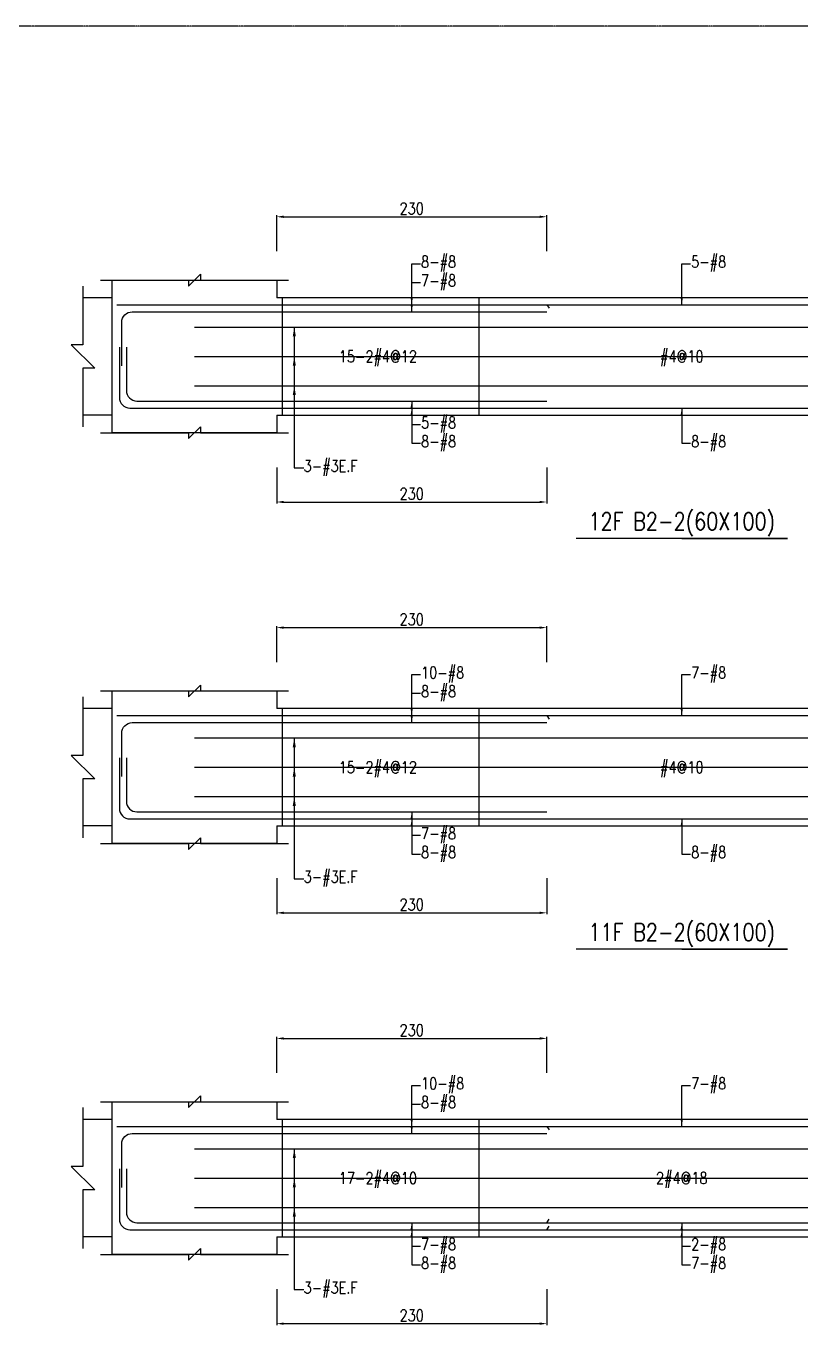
# Model space of a CAD drawing. Header units: millimetres. Extents: x 0 to 84580, y -12276 to 4373.
# Drawn here: x 42328 to 42988, y 960 to 2069 of the extents above; entities that cross this region are included whole.
import ezdxf
from ezdxf.enums import TextEntityAlignment as Align

# ---------------------------------------------------------------- set-up
doc = ezdxf.new("R2010")
doc.units = ezdxf.units.MM
doc.header["$MEASUREMENT"] = 0
doc.linetypes.add('CENTER', pattern=[2, 1.25, -0.25, 0.25, -0.25])
for name, color, linetype in [('S-DIM', 2, 'Continuous'), ('S-GRID', 1, 'CENTER'), ('S-LEADER', 2, 'Continuous'), ('S-RC', 130, 'Continuous'), ('S-REINF', 6, 'Continuous'), ('S-TEXT', 2, 'Continuous')]:
    doc.layers.add(name, color=color, linetype=linetype)
doc.styles.add('CS4', font='romans.shx', dxfattribs={"width": 0.8, "bigfont": 'lsp.shx'})
doc.styles.get("Standard").update_dxf_attribs({"font": 'arial.ttf'})
doc.dimstyles.new('ISO-25', dxfattribs={"dimtxt": 2.5, "dimasz": 2.5, "dimexe": 1.25, "dimexo": 0.625, "dimtad": 1, "dimtxsty": 'Standard', "dimcen": 2.5, "dimadec": 0, "dimazin": 0, "dimtfac": 1, "dimtmove": 0, "dimatfit": 3, "dimfxl": 0, "dimarcsym": 0})

# ---------------------------------------------------------------- blocks, each defined once
blk = doc.blocks.new('*D499')
at = {"layer": 'DEFPOINTS', "color": 0, "transparency": 16777216}
for p in [(42771.9, 1206.5), (42541.9, 1176.5), (42771.9, 1176.5)]:
    blk.add_point(p, dxfattribs=at)
at = {"layer": 'S-DIM', "color": 0, "lineweight": -2, "transparency": 16777216}
for p, q in [((42541.9, 1177.1), (42541.9, 1207.8)), ((42547.9, 1206.5), (42765.9, 1206.5)), ((42771.9, 1177.1), (42771.9, 1207.8))]:
    blk.add_line(p, q, dxfattribs=at)
at = {"layer": 'S-DIM', "color": 0, "transparency": 16777216}
for points in [[(42547.9, 1207.5), (42547.9, 1205.5), (42541.9, 1206.5)], [(42765.9, 1207.5), (42765.9, 1205.5), (42771.9, 1206.5)]]:
    blk.add_solid(points, dxfattribs=at)
at = {"layer": 'S-DIM', "color": 0, "transparency": 16777216, "insert": (42656.9, 1213.5), "char_height": 10, "attachment_point": 5, "style": 'CS4'}
blk.add_mtext('230', dxfattribs=at)
blk = doc.blocks.new('*D501')
at = {"layer": 'DEFPOINTS', "color": 0, "transparency": 16777216}
for p in [(42541.9, 993.5), (42771.9, 993.5), (42771.9, 963.5)]:
    blk.add_point(p, dxfattribs=at)
at = {"layer": 'S-DIM', "color": 0, "lineweight": -2, "transparency": 16777216}
for p, q in [((42541.9, 992.9), (42541.9, 962.3)), ((42771.9, 992.9), (42771.9, 962.3)), ((42547.9, 963.5), (42765.9, 963.5))]:
    blk.add_line(p, q, dxfattribs=at)
at = {"layer": 'S-DIM', "color": 0, "transparency": 16777216}
for points in [[(42547.9, 964.5), (42547.9, 962.5), (42541.9, 963.5)], [(42765.9, 964.5), (42765.9, 962.5), (42771.9, 963.5)]]:
    blk.add_solid(points, dxfattribs=at)
at = {"layer": 'S-DIM', "color": 0, "transparency": 16777216, "insert": (42656.9, 970.5), "char_height": 10, "attachment_point": 5, "style": 'CS4'}
blk.add_mtext('230', dxfattribs=at)
blk = doc.blocks.new('*D503')
at = {"layer": 'DEFPOINTS', "color": 0, "transparency": 16777216}
for p in [(42771.9, 1556.5), (42541.9, 1526.5), (42771.9, 1526.5)]:
    blk.add_point(p, dxfattribs=at)
at = {"layer": 'S-DIM', "color": 0, "lineweight": -2, "transparency": 16777216}
for p, q in [((42541.9, 1527.1), (42541.9, 1557.8)), ((42547.9, 1556.5), (42765.9, 1556.5)), ((42771.9, 1527.1), (42771.9, 1557.8))]:
    blk.add_line(p, q, dxfattribs=at)
at = {"layer": 'S-DIM', "color": 0, "transparency": 16777216}
for points in [[(42547.9, 1557.5), (42547.9, 1555.5), (42541.9, 1556.5)], [(42765.9, 1557.5), (42765.9, 1555.5), (42771.9, 1556.5)]]:
    blk.add_solid(points, dxfattribs=at)
at = {"layer": 'S-DIM', "color": 0, "transparency": 16777216, "insert": (42656.9, 1563.5), "char_height": 10, "attachment_point": 5, "style": 'CS4'}
blk.add_mtext('230', dxfattribs=at)
blk = doc.blocks.new('*D505')
at = {"layer": 'DEFPOINTS', "color": 0, "transparency": 16777216}
for p in [(42541.9, 1343.5), (42771.9, 1343.5), (42771.9, 1313.5)]:
    blk.add_point(p, dxfattribs=at)
at = {"layer": 'S-DIM', "color": 0, "lineweight": -2, "transparency": 16777216}
for p, q in [((42541.9, 1342.9), (42541.9, 1312.3)), ((42771.9, 1342.9), (42771.9, 1312.3)), ((42547.9, 1313.5), (42765.9, 1313.5))]:
    blk.add_line(p, q, dxfattribs=at)
at = {"layer": 'S-DIM', "color": 0, "transparency": 16777216}
for points in [[(42547.9, 1314.5), (42547.9, 1312.5), (42541.9, 1313.5)], [(42765.9, 1314.5), (42765.9, 1312.5), (42771.9, 1313.5)]]:
    blk.add_solid(points, dxfattribs=at)
at = {"layer": 'S-DIM', "color": 0, "transparency": 16777216, "insert": (42656.9, 1320.5), "char_height": 10, "attachment_point": 5, "style": 'CS4'}
blk.add_mtext('230', dxfattribs=at)
blk = doc.blocks.new('*D507')
at = {"layer": 'DEFPOINTS', "color": 0, "transparency": 16777216}
for p in [(42771.9, 1906.5), (42541.9, 1876.5), (42771.9, 1876.5)]:
    blk.add_point(p, dxfattribs=at)
at = {"layer": 'S-DIM', "color": 0, "lineweight": -2, "transparency": 16777216}
for p, q in [((42541.9, 1877.1), (42541.9, 1907.8)), ((42547.9, 1906.5), (42765.9, 1906.5)), ((42771.9, 1877.1), (42771.9, 1907.8))]:
    blk.add_line(p, q, dxfattribs=at)
at = {"layer": 'S-DIM', "color": 0, "transparency": 16777216}
for points in [[(42547.9, 1907.5), (42547.9, 1905.5), (42541.9, 1906.5)], [(42765.9, 1907.5), (42765.9, 1905.5), (42771.9, 1906.5)]]:
    blk.add_solid(points, dxfattribs=at)
at = {"layer": 'S-DIM', "color": 0, "transparency": 16777216, "insert": (42656.9, 1913.5), "char_height": 10, "attachment_point": 5, "style": 'CS4'}
blk.add_mtext('230', dxfattribs=at)
blk = doc.blocks.new('*D509')
at = {"layer": 'DEFPOINTS', "color": 0, "transparency": 16777216}
for p in [(42541.9, 1693.5), (42771.9, 1693.5), (42771.9, 1663.5)]:
    blk.add_point(p, dxfattribs=at)
at = {"layer": 'S-DIM', "color": 0, "lineweight": -2, "transparency": 16777216}
for p, q in [((42541.9, 1692.9), (42541.9, 1662.3)), ((42771.9, 1692.9), (42771.9, 1662.3)), ((42547.9, 1663.5), (42765.9, 1663.5))]:
    blk.add_line(p, q, dxfattribs=at)
at = {"layer": 'S-DIM', "color": 0, "transparency": 16777216}
for points in [[(42547.9, 1664.5), (42547.9, 1662.5), (42541.9, 1663.5)], [(42765.9, 1664.5), (42765.9, 1662.5), (42771.9, 1663.5)]]:
    blk.add_solid(points, dxfattribs=at)
at = {"layer": 'S-DIM', "color": 0, "transparency": 16777216, "insert": (42656.9, 1670.5), "char_height": 10, "attachment_point": 5, "style": 'CS4'}
blk.add_mtext('230', dxfattribs=at)

msp = doc.modelspace()

# ---------------------------------------------------------------- linework, layer by layer
for p, q in [((42401.908, 1837.522), (42376.908, 1837.522)), ((42401.908, 1737.522), (42376.908, 1737.522)), ((42401.908, 1487.522), (42376.908, 1487.522)), ((42401.908, 1387.522), (42376.908, 1387.522)), ((42401.908, 1137.522), (42376.908, 1137.522)), ((42401.908, 1037.522), (42376.908, 1037.522))]:
    msp.add_line(p, q)
at = {"layer": 'S-GRID'}
msp.add_lwpolyline([(42290, 0), (45519, 0), (45519, 2069), (42290, 2069), (42290, 0)], dxfattribs=at)
at = {"layer": 'S-RC'}
for points in [[(42391.908, 1852.522), (42466.908, 1852.508), (42466.907, 1847.508), (42476.909, 1857.506), (42476.908, 1852.506), (42551.908, 1852.491)], [(42541.908, 1737.522), (42541.908, 1722.522), (42401.908, 1722.522), (42401.908, 1852.522), (42541.908, 1852.522), (42541.908, 1837.522)], [(42376.908, 1847.522), (42376.908, 1797.522), (42366.908, 1797.522), (42386.908, 1777.522), (42376.908, 1777.522), (42376.908, 1727.522)], [(43231.908, 1837.522), (42541.908, 1837.522)], [(42541.908, 1737.522), (43231.908, 1737.522)], [(42391.908, 1722.522), (42466.908, 1722.508), (42466.907, 1717.508), (42476.909, 1727.506), (42476.908, 1722.506), (42551.908, 1722.491)], [(42886.908, 1632.522), (42976.908, 1632.522), (42796.908, 1632.522)], [(42376.908, 1497.522), (42376.908, 1447.522), (42366.908, 1447.522), (42386.908, 1427.522), (42376.908, 1427.522), (42376.908, 1377.522)], [(42391.908, 1502.522), (42466.908, 1502.508), (42466.907, 1497.508), (42476.909, 1507.506), (42476.908, 1502.506), (42551.908, 1502.491)], [(42541.908, 1387.522), (42541.908, 1372.522), (42401.908, 1372.522), (42401.908, 1502.522), (42541.908, 1502.522), (42541.908, 1487.522)], [(43231.908, 1487.522), (42541.908, 1487.522)], [(42541.908, 1387.522), (43231.908, 1387.522)], [(42391.908, 1372.522), (42466.908, 1372.508), (42466.907, 1367.508), (42476.909, 1377.506), (42476.908, 1372.506), (42551.908, 1372.491)], [(42886.908, 1282.522), (42976.908, 1282.522), (42796.908, 1282.522)], [(42391.908, 1152.522), (42466.908, 1152.508), (42466.907, 1147.508), (42476.909, 1157.506), (42476.908, 1152.506), (42551.908, 1152.491)], [(42376.908, 1147.522), (42376.908, 1097.522), (42366.908, 1097.522), (42386.908, 1077.522), (42376.908, 1077.522), (42376.908, 1027.522)], [(42541.908, 1037.522), (42541.908, 1022.522), (42401.908, 1022.522), (42401.908, 1152.522), (42541.908, 1152.522), (42541.908, 1137.522)], [(43231.908, 1137.522), (42541.908, 1137.522)], [(42541.908, 1037.522), (43231.908, 1037.522)], [(42391.908, 1022.522), (42466.908, 1022.508), (42466.907, 1017.508), (42476.909, 1027.506), (42476.908, 1022.506), (42551.908, 1022.491)]]:
    msp.add_lwpolyline(points, dxfattribs=at)
at = {"layer": 'S-REINF'}
for points in [[(42405.908, 1831.522), (42541.908, 1831.522)], [(42541.908, 1831.522), (42771.908, 1831.522)], [(42771.908, 1831.522), (42773.908, 1828.522)], [(42771.908, 1831.522), (43001.908, 1831.522)], [(42541.908, 1825.522), (42771.908, 1825.522)], [(42541.908, 1749.522), (42771.908, 1749.522)], [(42541.908, 1743.522), (42771.908, 1743.522)], [(42771.908, 1743.522), (43001.908, 1743.522)], [(42405.908, 1481.522), (42541.908, 1481.522)], [(42541.908, 1481.522), (42771.908, 1481.522)], [(42541.908, 1475.522), (42771.908, 1475.522)], [(42771.908, 1481.522), (42773.908, 1478.522)], [(42771.908, 1481.522), (43001.908, 1481.522)], [(42541.908, 1399.522), (42771.908, 1399.522)], [(42541.908, 1393.522), (42771.908, 1393.522)], [(42771.908, 1393.522), (43001.908, 1393.522)], [(42405.908, 1131.522), (42541.908, 1131.522)], [(42541.908, 1131.522), (42771.908, 1131.522)], [(42771.908, 1131.522), (42773.908, 1128.522)], [(42771.908, 1131.522), (43001.908, 1131.522)], [(42541.908, 1125.522), (42771.908, 1125.522)], [(42541.908, 1049.522), (42771.908, 1049.522)], [(42541.908, 1043.522), (42771.908, 1043.522)], [(42771.908, 1049.522), (42773.908, 1052.522)], [(42771.908, 1049.522), (43001.908, 1049.522)], [(42771.908, 1043.522), (42773.908, 1046.522)], [(42771.908, 1043.522), (43001.908, 1043.522)]]:
    msp.add_lwpolyline(points, dxfattribs=at)
at = {"layer": 'S-REINF', "color": 1}
for points in [[(42546.908, 1737.522), (42546.908, 1837.522)], [(42714.408, 1737.522), (42714.408, 1837.522)], [(42471.908, 1812.522), (43301.908, 1812.522)], [(42471.908, 1787.522), (43301.908, 1787.522)], [(42471.908, 1762.522), (43301.908, 1762.522)], [(42546.908, 1387.522), (42546.908, 1487.522)], [(42714.408, 1387.522), (42714.408, 1487.522)], [(42471.908, 1462.522), (43301.908, 1462.522)], [(42471.908, 1437.522), (43301.908, 1437.522)], [(42471.908, 1412.522), (43301.908, 1412.522)], [(42546.908, 1037.522), (42546.908, 1137.522)], [(42714.408, 1037.522), (42714.408, 1137.522)], [(42471.908, 1112.522), (43301.908, 1112.522)], [(42471.908, 1087.522), (43301.908, 1087.522)], [(42471.908, 1062.522), (43301.908, 1062.522)]]:
    msp.add_lwpolyline(points, dxfattribs=at)
at = {"layer": 'S-REINF'}
for points in [[(42409.908, 1779.522), (42409.908, 1816.522, -0.41421356), (42418.908, 1825.522), (42541.908, 1825.522)], [(42407.908, 1795.522), (42407.908, 1752.522, 0.41421356), (42416.908, 1743.522), (42541.908, 1743.522)], [(42413.908, 1795.522), (42413.908, 1758.522, 0.41421356), (42422.908, 1749.522), (42541.908, 1749.522)], [(42409.908, 1429.522), (42409.908, 1466.522, -0.41421356), (42418.908, 1475.522), (42541.908, 1475.522)], [(42407.908, 1445.522), (42407.908, 1402.522, 0.41421356), (42416.908, 1393.522), (42541.908, 1393.522)], [(42413.908, 1445.522), (42413.908, 1408.522, 0.41421356), (42422.908, 1399.522), (42541.908, 1399.522)], [(42409.908, 1079.522), (42409.908, 1116.522, -0.41421356), (42418.908, 1125.522), (42541.908, 1125.522)], [(42407.908, 1095.522), (42407.908, 1052.522, 0.41421356), (42416.908, 1043.522), (42541.908, 1043.522)], [(42413.908, 1095.522), (42413.908, 1058.522, 0.41421356), (42422.908, 1049.522), (42541.908, 1049.522)]]:
    msp.add_lwpolyline(points, format="xyb", dxfattribs=at)

# ---------------------------------------------------------------- texts
at = {"layer": 'S-LEADER', "char_height": 10, "attachment_point": 4, "style": 'CS4'}
for s, insert in [('8-#8', (42664.908, 1866.522)), ('5-#8', (42894.908, 1866.522)), ('7-#8', (42664.908, 1850.522)), ('5-#8', (42664.908, 1729.522)), ('8-#8', (42664.908, 1713.522)), ('8-#8', (42894.908, 1713.522)), ('10-#8', (42664.908, 1516.522)), ('7-#8', (42894.908, 1516.522)), ('8-#8', (42664.908, 1500.522)), ('7-#8', (42664.908, 1379.522)), ('8-#8', (42664.908, 1363.522)), ('8-#8', (42894.908, 1363.522)), ('10-#8', (42664.908, 1166.522)), ('7-#8', (42894.908, 1166.522)), ('8-#8', (42664.908, 1150.522)), ('7-#8', (42664.908, 1029.522)), ('2-#8', (42894.908, 1029.522)), ('8-#8', (42664.908, 1013.522)), ('7-#8', (42894.908, 1013.522))]:
    msp.add_mtext(s, dxfattribs=dict(at, insert=insert))
at = {"layer": 'S-LEADER', "color": 3, "char_height": 10, "attachment_point": 4, "style": 'CS4'}
for insert in [(42564.908, 1692.522), (42564.908, 1342.522), (42564.908, 992.522)]:
    msp.add_mtext('3-#3E.F', dxfattribs=dict(at, insert=insert))
at = {"layer": 'S-RC', "style": 'CS4', "width": 0.8}
for s, p in [('12F B2-2(60X100)', (42886.908, 1639.522)), ('11F B2-2(60X100)', (42886.908, 1289.522))]:
    msp.add_text(s, height=15, dxfattribs=at).set_placement(p, align=Align.CENTER)
at = {"layer": 'S-TEXT', "color": 1, "style": 'CS4', "width": 0.8}
for s, p in [('15-2#4@12', (42628.158, 1782.522)), ('#4@10', (42886.908, 1782.522)), ('15-2#4@12', (42628.158, 1432.522)), ('#4@10', (42886.908, 1432.522)), ('17-2#4@10', (42628.158, 1082.522)), ('2#4@18', (42886.908, 1082.522))]:
    msp.add_text(s, height=10, dxfattribs=at).set_placement(p, align=Align.CENTER)

# ---------------------------------------------------------------- dimensions: what is measured, and where the dimension line sits
at = {"layer": 'S-DIM'}
for p1, p2, distance, picture, middle in [((42541.908, 1876.522), (42771.908, 1876.522), 30, '*D507', (42656.908, 1913.522)), ((42541.908, 1693.522), (42771.908, 1693.522), -30, '*D509', (42656.908, 1670.522)), ((42541.908, 1526.522), (42771.908, 1526.522), 30, '*D503', (42656.908, 1563.522)), ((42541.908, 1343.522), (42771.908, 1343.522), -30, '*D505', (42656.908, 1320.522)), ((42541.908, 1176.522), (42771.908, 1176.522), 30, '*D499', (42656.908, 1213.522)), ((42541.908, 993.522), (42771.908, 993.522), -30, '*D501', (42656.908, 970.522))]:
    dim = msp.add_aligned_dim(p1=p1, p2=p2, distance=distance, dimstyle='ISO-25', override={"dimtxt": 10, "dimasz": 6, "dimgap": 2, "dimtxsty": 'CS4'}, dxfattribs=at)
    dim.commit()
    dim.dimension.update_dxf_attribs({"geometry": picture, "text_midpoint": middle})

# ---------------------------------------------------------------- leaders
at = {"layer": 'S-LEADER', "annotation_type": 0, "has_hookline": 1, "hookline_direction": 0}
for points, override, text_width in [([(42656.908, 1831.522), (42656.908, 1866.522), (42664.283, 1866.522)], {"dimasz": 6, "dimtad": 0}, 30.857), ([(42886.908, 1831.522), (42886.908, 1866.522), (42894.283, 1866.522)], {"dimasz": 6, "dimtad": 0}, 30.857), ([(42656.908, 1825.522), (42656.908, 1850.522), (42664.283, 1850.522)], {"dimasz": 6, "dimtad": 0}, 30.857), ([(42556.908, 1762.522), (42556.908, 1692.522), (42564.283, 1692.522)], {"dimasz": 8, "dimtad": 0}, 49.524), ([(42656.908, 1749.522), (42656.908, 1729.522), (42664.283, 1729.522)], {"dimasz": 6, "dimtad": 0}, 30.857), ([(42656.908, 1743.522), (42656.908, 1713.522), (42664.283, 1713.522)], {"dimasz": 6, "dimtad": 0}, 30.857), ([(42886.908, 1743.522), (42886.908, 1713.522), (42894.283, 1713.522)], {"dimasz": 6, "dimtad": 0}, 30.857), ([(42656.908, 1481.522), (42656.908, 1516.522), (42664.283, 1516.522)], {"dimasz": 6, "dimtad": 0}, 37.333), ([(42886.908, 1481.522), (42886.908, 1516.522), (42894.283, 1516.522)], {"dimasz": 6, "dimtad": 0}, 30.857), ([(42656.908, 1475.522), (42656.908, 1500.522), (42664.283, 1500.522)], {"dimasz": 6, "dimtad": 0}, 30.857), ([(42556.908, 1412.522), (42556.908, 1342.522), (42564.283, 1342.522)], {"dimasz": 8, "dimtad": 0}, 49.524), ([(42656.908, 1399.522), (42656.908, 1379.522), (42664.283, 1379.522)], {"dimasz": 6, "dimtad": 0}, 30.857), ([(42656.908, 1393.522), (42656.908, 1363.522), (42664.283, 1363.522)], {"dimasz": 6, "dimtad": 0}, 30.857), ([(42886.908, 1393.522), (42886.908, 1363.522), (42894.283, 1363.522)], {"dimasz": 6, "dimtad": 0}, 30.857), ([(42656.908, 1131.522), (42656.908, 1166.522), (42664.283, 1166.522)], {"dimasz": 6, "dimtad": 0}, 37.333), ([(42886.908, 1131.522), (42886.908, 1166.522), (42894.283, 1166.522)], {"dimasz": 6, "dimtad": 0}, 30.857), ([(42656.908, 1125.522), (42656.908, 1150.522), (42664.283, 1150.522)], {"dimasz": 6, "dimtad": 0}, 30.857), ([(42556.908, 1062.522), (42556.908, 992.522), (42564.283, 992.522)], {"dimasz": 8, "dimtad": 0}, 49.524), ([(42656.908, 1049.522), (42656.908, 1029.522), (42664.283, 1029.522)], {"dimasz": 6, "dimtad": 0}, 30.857), ([(42656.908, 1043.522), (42656.908, 1013.522), (42664.283, 1013.522)], {"dimasz": 6, "dimtad": 0}, 30.857), ([(42886.908, 1049.522), (42886.908, 1029.522), (42894.283, 1029.522)], {"dimasz": 6, "dimtad": 0}, 30.857), ([(42886.908, 1043.522), (42886.908, 1013.522), (42894.283, 1013.522)], {"dimasz": 6, "dimtad": 0}, 30.857)]:
    msp.add_leader(points, dimstyle='ISO-25', override=override, dxfattribs=dict(at, text_width=text_width))
at = {"layer": 'S-LEADER'}
for points in [[(42556.908, 1812.522), (42556.908, 1692.522), (42564.908, 1692.522)], [(42556.908, 1787.522), (42556.908, 1692.522), (42564.908, 1692.522)], [(42556.908, 1462.522), (42556.908, 1342.522), (42564.908, 1342.522)], [(42556.908, 1437.522), (42556.908, 1342.522), (42564.908, 1342.522)], [(42556.908, 1112.522), (42556.908, 992.522), (42564.908, 992.522)], [(42556.908, 1087.522), (42556.908, 992.522), (42564.908, 992.522)]]:
    msp.add_leader(points, dimstyle='ISO-25', override={"dimasz": 8}, dxfattribs=at)

doc.saveas('drawing.dxf')
